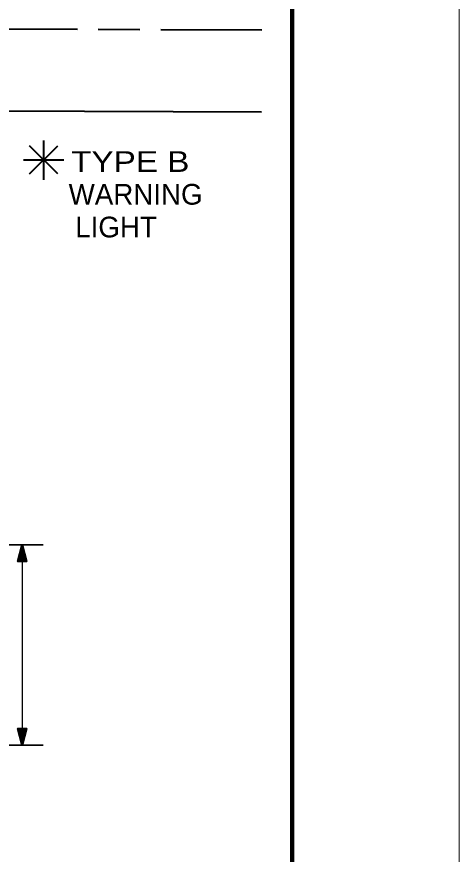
# Model space of a CAD drawing. Extents: x 1.859 to 2.776, y -0.604 to 0.105.
# Drawn here: x 2.6655 to 2.7757, y -0.3257 to -0.1168 of the extents above; entities that cross this region are included whole.
import ezdxf
from ezdxf.enums import TextEntityAlignment as Align

# ---------------------------------------------------------------- set-up
doc = ezdxf.new("R2010")
doc.units = 0
doc.header["$LTSCALE"] = 0.0021
doc.linetypes.add('LONG_DASHED', pattern=[7.5, 6, -1.5])
for name, color, linetype, lineweight in [('1', 7, 'Continuous', 35), ('10', 7, 'Continuous', 35), ('2', 7, 'Continuous', 13), ('36', 7, 'Continuous', 40), ('9', 7, 'Continuous', 25)]:
    doc.layers.add(name, color=color, linetype=linetype, lineweight=lineweight)

msp = doc.modelspace()

# ---------------------------------------------------------------- linework, layer by layer
at = {"layer": '1', "lineweight": 40}
for p, q in [((2.593667, -0.119583), (2.680583, -0.119917)), ((2.68575, -0.119917), (2.696167, -0.12)), ((2.701333, -0.12), (2.726583, -0.120083)), ((1.929417, -0.137417), (2.7265, -0.1405))]:
    msp.add_line(p, q, dxfattribs=at)
at = {"layer": '1', "linetype": 'LONG_DASHED'}
for p, q in [((2.617917, -0.2485), (2.672, -0.2485)), ((2.597167, -0.2985), (2.672, -0.2985))]:
    msp.add_line(p, q, dxfattribs=at)
at = {"layer": '1', "lineweight": 25}
msp.add_line((2.666833, -0.2485), (2.666833, -0.2985), dxfattribs=at)
at = {"layer": '1', "lineweight": 100}
msp.add_lwpolyline([(2.734083, 0.052833), (2.734083, -0.561833), (1.90075, -0.561833)], dxfattribs=at)
at = {"layer": '10'}
for p, q in [((2.666833, -0.252667), (2.666833, -0.2485)), ((2.66625, -0.252667), (2.666333, -0.2505)), ((2.666667, -0.250417), (2.666583, -0.252667)), ((2.66675, -0.250417), (2.666667, -0.252667)), ((2.666917, -0.250417), (2.66675, -0.252667)), ((2.66675, -0.252667), (2.666833, -0.250417)), ((2.66675, -0.296583), (2.666917, -0.294333)), ((2.666917, -0.294333), (2.666833, -0.296583)), ((2.666833, -0.294333), (2.666833, -0.2985)), ((2.666917, -0.296583), (2.667, -0.294333)), ((2.667, -0.296583), (2.667083, -0.294333)), ((2.667417, -0.294333), (2.667333, -0.2965))]:
    msp.add_line(p, q, dxfattribs=at)
for points in [[(2.667917, -0.252667), (2.66575, -0.252667), (2.666833, -0.2485)], [(2.667917, -0.252667), (2.666833, -0.2485), (2.667917, -0.252667)], [(2.66575, -0.294333), (2.667917, -0.294333), (2.666833, -0.2985)], [(2.66575, -0.294333), (2.666833, -0.2985), (2.66575, -0.294333)]]:
    msp.add_lwpolyline(points, dxfattribs=at)
for points in [[(2.666833, -0.2485), (2.667917, -0.252667), (2.66575, -0.252667), (2.667917, -0.252667)], [(2.666833, -0.2985), (2.66575, -0.294333), (2.667917, -0.294333), (2.66575, -0.294333)]]:
    msp.add_lwpolyline(points, close=True, dxfattribs=at)
at = {"layer": '2'}
msp.add_line((2.77575, 0.104833), (2.77575, -0.6035), dxfattribs=at)
at = {"layer": '36'}
for p, q in [((2.672167, -0.1575), (2.672167, -0.147667)), ((2.668667, -0.156), (2.675667, -0.149)), ((2.675667, -0.156), (2.668667, -0.149)), ((2.667167, -0.1525), (2.677167, -0.1525))]:
    msp.add_line(p, q, dxfattribs=at)
at = {"layer": '9'}
for p, q in [((2.666417, -0.250417), (2.666333, -0.252667)), ((2.666417, -0.250167), (2.666417, -0.250417)), ((2.6665, -0.250417), (2.666417, -0.252667)), ((2.6665, -0.24975), (2.6665, -0.250417)), ((2.666583, -0.250417), (2.6665, -0.252667)), ((2.666583, -0.249417), (2.666583, -0.250417)), ((2.666667, -0.249), (2.666667, -0.250417)), ((2.666833, -0.248667), (2.66675, -0.250417)), ((2.666917, -0.248667), (2.666833, -0.250417)), ((2.667, -0.250417), (2.666833, -0.252667)), ((2.666917, -0.248917), (2.666917, -0.250417)), ((2.667083, -0.2495), (2.667, -0.250417)), ((2.667083, -0.250417), (2.667, -0.252667)), ((2.667167, -0.24975), (2.667083, -0.250417)), ((2.667167, -0.250417), (2.667083, -0.252667)), ((2.66725, -0.25), (2.667167, -0.250417)), ((2.66725, -0.250417), (2.667167, -0.252667)), ((2.66725, -0.250333), (2.66725, -0.250417)), ((2.667333, -0.250583), (2.66725, -0.252667)), ((2.665833, -0.252417), (2.665833, -0.252667)), ((2.665917, -0.252083), (2.665917, -0.252667)), ((2.666083, -0.251667), (2.666, -0.252667)), ((2.666167, -0.251333), (2.666083, -0.252667)), ((2.66625, -0.250917), (2.666167, -0.252667)), ((2.667417, -0.250833), (2.667333, -0.252667)), ((2.6675, -0.251083), (2.667417, -0.252667)), ((2.667583, -0.251333), (2.6675, -0.252667)), ((2.667583, -0.251667), (2.667583, -0.252667)), ((2.667667, -0.251917), (2.667667, -0.252667)), ((2.66775, -0.252167), (2.66775, -0.252667)), ((2.667833, -0.252417), (2.667833, -0.252667)), ((2.665833, -0.294583), (2.665833, -0.294333)), ((2.665917, -0.294833), (2.665917, -0.294333)), ((2.666, -0.295083), (2.666, -0.294333)), ((2.666083, -0.295667), (2.666167, -0.294333)), ((2.666083, -0.295333), (2.666083, -0.294333)), ((2.666167, -0.295917), (2.66625, -0.294333)), ((2.66625, -0.296167), (2.666333, -0.294333)), ((2.666333, -0.296417), (2.666417, -0.294333)), ((2.666417, -0.296583), (2.6665, -0.294333)), ((2.6665, -0.296583), (2.666583, -0.294333)), ((2.666583, -0.296583), (2.666667, -0.294333)), ((2.666667, -0.296583), (2.666833, -0.294333)), ((2.667083, -0.296583), (2.667167, -0.294333)), ((2.667167, -0.296583), (2.66725, -0.294333)), ((2.66725, -0.296583), (2.667333, -0.294333)), ((2.667417, -0.296083), (2.6675, -0.294333)), ((2.6675, -0.295667), (2.667583, -0.294333)), ((2.667583, -0.295333), (2.667667, -0.294333)), ((2.66775, -0.294917), (2.66775, -0.294333)), ((2.667833, -0.294583), (2.667833, -0.294333)), ((2.666417, -0.297), (2.6665, -0.296583)), ((2.666417, -0.296667), (2.666417, -0.296583)), ((2.6665, -0.29725), (2.666583, -0.296583)), ((2.666583, -0.2975), (2.666667, -0.296583)), ((2.66675, -0.298333), (2.666833, -0.296583)), ((2.66675, -0.298083), (2.66675, -0.296583)), ((2.666833, -0.298333), (2.666917, -0.296583)), ((2.667, -0.298), (2.667, -0.296583)), ((2.667083, -0.297583), (2.667083, -0.296583)), ((2.667167, -0.29725), (2.667167, -0.296583)), ((2.66725, -0.296833), (2.66725, -0.296583))]:
    msp.add_line(p, q, dxfattribs=at)
at = {"layer": '9', "lineweight": 40}
for points in [[(2.666833, -0.2485), (2.667917, -0.252667), (2.66575, -0.252667)], [(2.666833, -0.2985), (2.66575, -0.294333), (2.667917, -0.294333)]]:
    msp.add_lwpolyline(points, close=True, dxfattribs=at)
at = {"layer": '9'}
for points in [[(2.667, -0.24925), (2.667, -0.250417), (2.666917, -0.252667)], [(2.666667, -0.29775), (2.666667, -0.296583), (2.66675, -0.294333)]]:
    msp.add_lwpolyline(points, dxfattribs=at)

# ---------------------------------------------------------------- texts
at = {"layer": '1', "width": 1.2}
msp.add_text('TYPE B', height=0.005167, dxfattribs=at).set_placement((2.69375, -0.1555), align=Align.CENTER)
at = {"layer": '1'}
for s, p in [('WARNING', (2.695083, -0.163667)), ('LIGHT', (2.690208, -0.171833))]:
    msp.add_text(s, height=0.005167, dxfattribs=at).set_placement(p, align=Align.CENTER)

doc.saveas('drawing.dxf')
